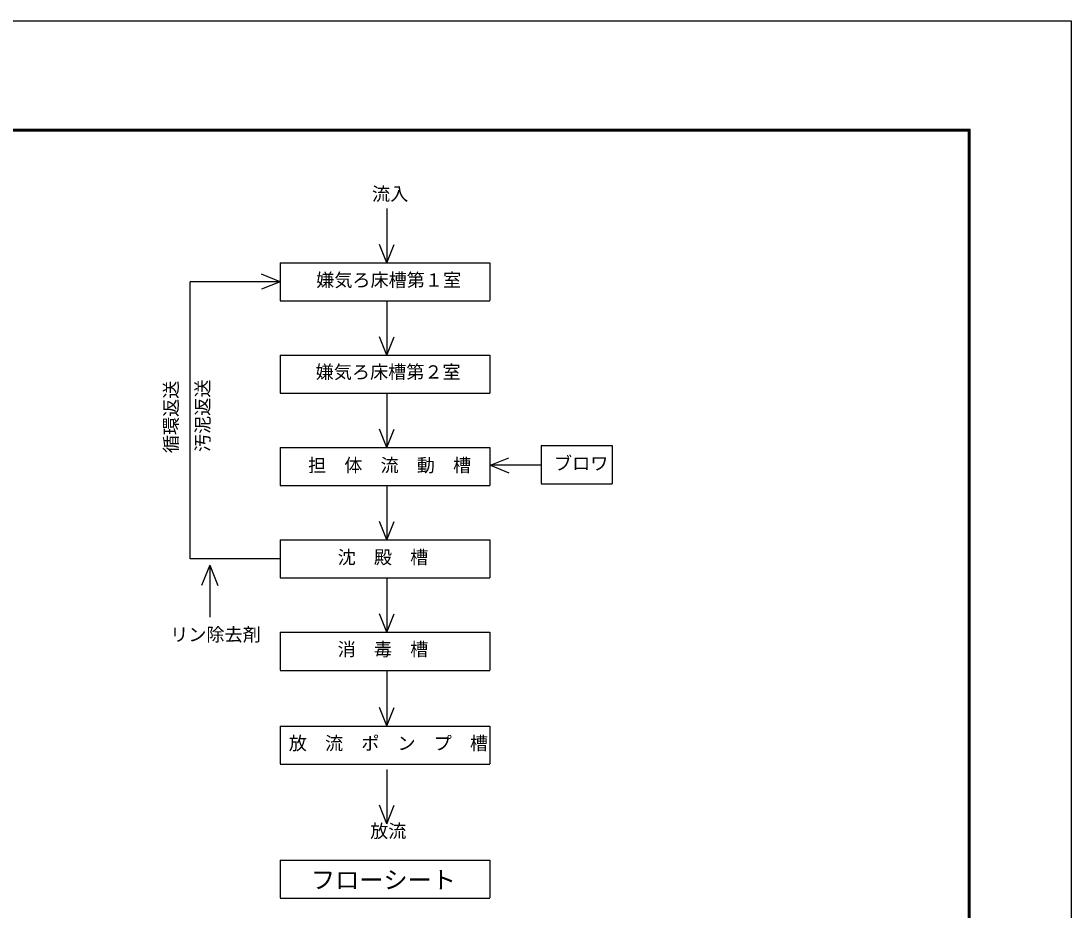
# Model space of a CAD drawing. Units: millimetres, scale not verified. Extents: x -8910 to 8910, y -6308 to 6308.
# Drawn here: x 3694 to 8910, y 1891 to 6308 of the extents above; entities that cross this region are included whole.
import ezdxf
from ezdxf.enums import TextEntityAlignment as Align

# ---------------------------------------------------------------- set-up
doc = ezdxf.new("R2010")
doc.units = ezdxf.units.MM
doc.header["$LTSCALE"] = 30
for name, color, linetype, lineweight in [('1-0_水管', 7, 'Continuous', 25), ('1-5_図面枠', 7, 'Continuous', 25), ('1-6_Axis_waku', 7, 'Continuous', 25)]:
    doc.layers.add(name, color=color, linetype=linetype, lineweight=lineweight)
doc.styles.add('ＭＳ ゴシック', font='')
doc.styles.get('ＭＳ ゴシック').set_extended_font_data('MS Gothic')

msp = doc.modelspace()

# ---------------------------------------------------------------- linework, layer by layer
at = {"layer": '1-0_水管'}
for p, q in [((5511.07, 5376.17), (5511.07, 5106.17)), ((5511.07, 5106.17), (5473.98, 5197.78)), ((5511.07, 5106.17), (5548.16, 5197.78)), ((4980.78, 5106.17), (4980.78, 4917.97)), ((4980.78, 5106.17), (6023.18, 5106.17)), ((6023.18, 5106.17), (6023.18, 4918.32)), ((4980.78, 5012.07), (4533.93, 5012.07)), ((4980.78, 5012.07), (4889.16, 5049.16)), ((4980.78, 5012.07), (4889.16, 4974.98)), ((4980.78, 4917.17), (6023.18, 4917.17)), ((5511.07, 4917.17), (5511.07, 4647.17)), ((5511.07, 4647.17), (5473.98, 4738.79)), ((5511.07, 4647.17), (5548.16, 4738.79)), ((4980.78, 4647.17), (4980.78, 4458.18)), ((4980.78, 4458.18), (6023.18, 4458.18)), ((5511.07, 4458.18), (5511.07, 4188.18)), ((5511.07, 4188.18), (5473.98, 4279.8)), ((5511.07, 4188.18), (5548.16, 4279.8)), ((4980.78, 4188.18), (4980.78, 3999.99)), ((4980.78, 4188.18), (6023.18, 4188.18)), ((6023.18, 4188.18), (6023.18, 4000.34)), ((6277.21, 4197.69), (6277.21, 4009.5)), ((6026.31, 4100.31), (6117.92, 4137.4)), ((6026.31, 4100.31), (6117.92, 4063.22)), ((6277.21, 4100.31), (6026.31, 4100.31)), ((4980.78, 3999.19), (6023.18, 3999.19)), ((5511.07, 3999.19), (5511.07, 3729.19)), ((6277.21, 4008.7), (6630.23, 4008.7)), ((5511.07, 3729.19), (5473.98, 3820.8)), ((5511.07, 3729.19), (5548.16, 3820.8)), ((4980.78, 3729.19), (4980.78, 3541)), ((4980.78, 3729.19), (6023.18, 3729.19)), ((6023.18, 3729.19), (6023.18, 3541.35)), ((4631.12, 3604.56), (4589.91, 3502.77)), ((4631.12, 3604.56), (4631.12, 3346.16)), ((4631.12, 3604.56), (4672.34, 3502.77)), ((4980.78, 3540.2), (6023.18, 3540.2)), ((5511.07, 3541), (5511.07, 3271)), ((5511.07, 3271), (5473.98, 3362.61)), ((5511.07, 3271), (5548.16, 3362.61)), ((4980.78, 3270.2), (4980.78, 3082.01)), ((4980.78, 3270.2), (6023.18, 3270.2)), ((6023.18, 3270.2), (6023.18, 3082.36)), ((4980.78, 3081.21), (6023.18, 3081.21)), ((5511.07, 3075.25), (5511.07, 2805.25)), ((5511.07, 2805.25), (5473.98, 2896.86)), ((5511.07, 2805.25), (5548.16, 2896.86)), ((4980.78, 2804.45), (4980.78, 2616.26)), ((4980.78, 2804.45), (6023.18, 2804.45)), ((6023.18, 2804.45), (6023.18, 2616.6)), ((4980.78, 2615.45), (6023.18, 2615.45)), ((5511.07, 2589.01), (5511.07, 2319.01)), ((5511.07, 2319.01), (5473.98, 2410.62)), ((5511.07, 2319.01), (5548.16, 2410.62)), ((4980.78, 2138.91), (4980.78, 1950.72)), ((4980.78, 2138.91), (6023.18, 2138.91)), ((6023.18, 2138.91), (6023.18, 1951.07)), ((4980.78, 1949.92), (6023.18, 1949.92))]:
    msp.add_line(p, q, dxfattribs=at)
for points in [[(4980.78, 3635.09), (4533.93, 3635.09), (4533.93, 5012.07)], [(4980.78, 4647.17), (6023.18, 4647.17), (6023.18, 4458.18)], [(6277.21, 4197.69), (6630.23, 4197.69), (6630.23, 4008.7)]]:
    msp.add_lwpolyline(points, dxfattribs=at)
at = {"layer": '1-5_図面枠'}
msp.add_lwpolyline([(-8910, -6307.5), (-8910, 6307.5), (8910, 6307.5), (8910, -6307.5)], close=True, dxfattribs=at)
at = {"layer": '1-6_Axis_waku'}
for p, q in [((-7778.4, 5769.9), (8408.4, 5769.9)), ((-7777.8, 5769.3), (8407.8, 5769.3)), ((-7777.2, 5768.7), (8407.2, 5768.7)), ((-7776.6, 5768.1), (8406.6, 5768.1)), ((-7776, 5767.5), (8406, 5767.5)), ((-7775.4, 5766.9), (8405.4, 5766.9)), ((-7774.8, 5766.3), (8404.8, 5766.3)), ((-7774.2, 5765.7), (8404.2, 5765.7)), ((-7773.6, 5765.1), (8403.6, 5765.1)), ((-7773, 5764.5), (8403, 5764.5)), ((-7772.4, 5763.9), (8402.4, 5763.9)), ((-7771.8, 5763.3), (8401.8, 5763.3)), ((-7771.2, 5762.7), (8401.2, 5762.7)), ((-7770.6, 5762.1), (8400.6, 5762.1)), ((-7770, 5761.5), (8400, 5761.5)), ((8400, -5806.5), (8400, 5761.5)), ((8400.6, -5807.1), (8400.6, 5762.1)), ((8401.2, -5807.7), (8401.2, 5762.7)), ((8401.8, -5808.3), (8401.8, 5763.3)), ((8402.4, -5808.9), (8402.4, 5763.9)), ((8403, -5809.5), (8403, 5764.5)), ((8403.6, -5810.1), (8403.6, 5765.1)), ((8404.2, -5810.7), (8404.2, 5765.7)), ((8404.8, -5811.3), (8404.8, 5766.3)), ((8405.4, -5811.9), (8405.4, 5766.9)), ((8406, -5812.5), (8406, 5767.5)), ((8406.6, -5813.1), (8406.6, 5768.1)), ((8407.2, -5813.7), (8407.2, 5768.7)), ((8407.8, -5814.3), (8407.8, 5769.3)), ((8408.4, -5814.9), (8408.4, 5769.9))]:
    msp.add_line(p, q, dxfattribs=at)

# ---------------------------------------------------------------- texts
at = {"layer": '1-0_水管', "color": 4, "style": 'ＭＳ ゴシック'}
for s, height, p in [('流入', 65.98, (5437.56, 5395.88)), ('嫌気ろ床槽第１室', 65.98, (5160.18, 4967.74)), ('嫌気ろ床槽第２室', 65.98, (5157.68, 4511.09)), ('担\u3000体\u3000流\u3000動\u3000槽', 65.98, (5119.91, 4047.58)), ('ブロワ', 65.98, (6341.71, 4057.08)), ('沈\u3000殿\u3000槽', 65.98, (5266.97, 3590.37)), ('リン除去剤', 65.98, (4434.82, 3206.48)), ('消\u3000毒\u3000槽', 65.98, (5266.97, 3133.23)), ('放\u3000流\u3000ポ\u3000ン\u3000プ\u3000槽', 65.98, (5023.97, 2666.24)), ('フローシート ', 87.98, (5134.28, 1969.89))]:
    msp.add_text(s, height=height, dxfattribs=at).set_placement(p, align=Align.BOTTOM_LEFT)
for s, rotation, p in [('循環返送', 90, (4492.05, 4160.17)), ('汚泥返送', 90, (4649.06, 4165.99)), ('放流', 0.001, (5428.25, 2230.08))]:
    msp.add_text(s, height=65.98, rotation=rotation, dxfattribs=at).set_placement(p, align=Align.BOTTOM_LEFT)

doc.saveas('drawing.dxf')
